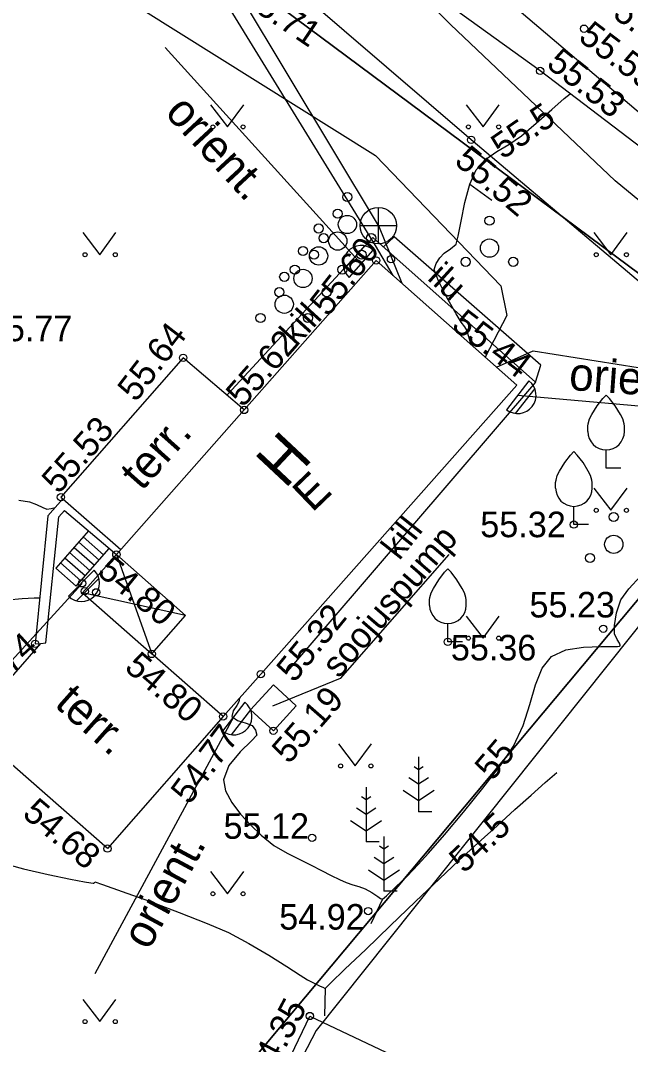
# Model space of a CAD drawing. Extents: x 641571 to 641888, y 6456688 to 6457092.
# Drawn here: x 641726.33 to 641743.04, y 6456767.87 to 6456795.91 of the extents above; entities that cross this region are included whole.
import ezdxf

# ---------------------------------------------------------------- set-up
doc = ezdxf.new("R2010")
doc.units = 0
for name, color, linetype in [('0_Reoveepumpla', 7, 'Continuous'), ('DTRASS', 7, 'Continuous'), ('HALJASTUS', 7, 'Continuous'), ('HOONE', 7, 'Continuous'), ('HOONEDET', 7, 'Continuous'), ('HORISONTAAL', 7, 'Continuous'), ('KANAL_ELEMENDID', 7, 'Continuous'), ('KKAEV', 7, 'Continuous'), ('KTRASS', 7, 'Continuous'), ('MOOTPIIR', 7, 'Continuous'), ('MPKAABEL', 7, 'Continuous'), ('PIIR', 7, 'Continuous'), ('PUU', 7, 'Continuous'), ('SITRASS', 7, 'Continuous'), ('SKKAEV', 7, 'Continuous'), ('TEE', 7, 'Continuous'), ('VTRASS', 7, 'Continuous')]:
    doc.layers.add(name, color=color, linetype=linetype)

# ---------------------------------------------------------------- blocks, each defined once
blk = doc.blocks.new('MURU')
at = {"layer": 'HALJASTUS'}
for p, q in [((-0.927, 1.213), (0, 0)), ((0, 0), (0.891, 1.213))]:
    blk.add_line(p, q, dxfattribs=at)
for centre in [(-0.802, 0), (0.855, 0)]:
    blk.add_circle(centre, 0.11, dxfattribs=at)

msp = doc.modelspace()

# ---------------------------------------------------------------- linework, layer by layer
at = {"layer": '0_Reoveepumpla'}
for centre in [(641741.766, 6456795.688), (641740.562, 6456794.531), (641738.676, 6456792.644), (641736.074, 6456789.342), (641736.478, 6456789.378), (641730.788, 6456786.675), (641732.456, 6456785.248), (641727.439, 6456782.861), (641741.488, 6456782.109), (641728.956, 6456781.289), (641728.018, 6456780.501), (641728.09, 6456780.283), (641728.403, 6456780.255), (641742.293, 6456779.258), (641726.734, 6456778.845), (641738.036, 6456778.898), (641729.925, 6456778.567), (641732.91, 6456778.016), (641731.878, 6456776.853), (641733.257, 6456776.466), (641734.316, 6456773.531), (641728.714, 6456773.238), (641735.853, 6456771.527), (641734.254, 6456768.654)]:
    msp.add_circle(centre, 0.1, dxfattribs=at)
at = {"layer": 'DTRASS'}
for p, q in [((641735.663, 6456789.251), (641730.289, 6456795.177)), ((641739.951, 6456785.65), (641745.928, 6456785.128)), ((641728.018, 6456780.501), (641722.617, 6456774.599)), ((641732.17, 6456776.852), (641728.369, 6456769.813))]:
    msp.add_line(p, q, dxfattribs=at)
at = {"layer": 'HALJASTUS'}
for points in [[(641745.836, 6456786.606), (641738.676, 6456792.644), (641732.873, 6456797.627)], [(641740.437, 6456786.006), (641740.583, 6456786.479), (641736.568, 6456789.992), (641736.271, 6456789.716)]]:
    msp.add_lwpolyline(points, dxfattribs=at)
at = {"layer": 'HOONE'}
for points in [[(641728.956, 6456781.289), (641732.456, 6456785.248), (641736.074, 6456789.342), (641739.925, 6456785.924), (641732.91, 6456778.016), (641731.878, 6456776.853), (641729.925, 6456778.567), (641730.847, 6456779.617), (641728.956, 6456781.289)], [(641732.456, 6456785.248), (641730.788, 6456786.675), (641727.439, 6456782.861), (641727.487, 6456782.819), (641729.076, 6456781.424)], [(641727.487, 6456782.819), (641727.08, 6456782.347), (641726.734, 6456778.845), (641726.884, 6456778.857), (641727.026, 6456778.868), (641727.382, 6456782.323), (641727.537, 6456782.499), (641728.956, 6456781.289)], [(641728.195, 6456781.937), (641727.298, 6456780.915), (641727.856, 6456780.425), (641728.76, 6456781.456)], [(641728.956, 6456781.289), (641728.03, 6456780.242), (641729.925, 6456778.567)], [(641731.878, 6456776.853), (641728.714, 6456773.238), (641724.893, 6456776.582), (641726.884, 6456778.857)], [(641729.507, 6456755.786), (641727.563, 6456756.699), (641731.738, 6456765.595), (641732.623, 6456765.234), (641734.254, 6456768.654), (641736.507, 6456767.58)]]:
    msp.add_lwpolyline(points, dxfattribs=at)
at = {"layer": 'HOONEDET'}
for p, q in [((641727.925, 6456781.629), (641728.483, 6456781.139)), ((641728.05, 6456781.772), (641728.608, 6456781.282)), ((641727.674, 6456781.343), (641728.232, 6456780.853)), ((641727.799, 6456781.486), (641728.357, 6456780.996)), ((641728.956, 6456781.289), (641729.925, 6456778.567)), ((641727.423, 6456781.058), (641727.981, 6456780.568)), ((641727.549, 6456781.2), (641728.107, 6456780.711)), ((641730.847, 6456779.617), (641728.03, 6456780.242))]:
    msp.add_line(p, q, dxfattribs=at)
at = {"layer": 'HORISONTAAL'}
for p, q in [((641738.639, 6456791.435), (641739.244, 6456790.992)), ((641736.25, 6456771.856), (641735.929, 6456771.179)), ((641734.674, 6456769.408), (641734.659, 6456768.659))]:
    msp.add_line(p, q, dxfattribs=at)
for points in [[(641738.677, 6456787.032), (641738.557, 6456787.434), (641738.498, 6456787.524), (641738.402, 6456787.654), (641738.267, 6456787.884), (641738.012, 6456788.331), (641737.767, 6456788.8), (641737.661, 6456789.091), (641737.711, 6456789.263), (641737.817, 6456789.412), (641737.934, 6456789.541), (641738.105, 6456789.662), (641738.26, 6456789.79), (641738.319, 6456790.004), (641738.398, 6456790.42), (641738.502, 6456790.933), (641738.639, 6456791.435), (641738.815, 6456791.821), (641739.08, 6456792.117), (641739.378, 6456792.324), (641739.704, 6456792.514), (641740.055, 6456792.756), (641740.459, 6456793.099), (641740.883, 6456793.472), (641741.224, 6456793.776), (641741.382, 6456793.907)], [(641726.281, 6456782.776), (641726.574, 6456782.731), (641726.771, 6456782.657), (641726.944, 6456782.576), (641727.051, 6456782.534), (641727.174, 6456782.551), (641727.278, 6456782.577)], [(641732.328, 6456777.36), (641732.31, 6456777.253), (641732.253, 6456777.152), (641732.156, 6456777.012), (641732.117, 6456776.852), (641732.272, 6456776.742), (641732.513, 6456776.671), (641732.676, 6456776.609), (641732.771, 6456776.484), (641732.806, 6456776.343), (641732.66, 6456776.185), (641732.348, 6456775.886), (641732.034, 6456775.511), (641731.887, 6456775.124), (641731.946, 6456774.816), (641732.115, 6456774.497), (641732.357, 6456774.179), (641732.638, 6456773.876), (641732.921, 6456773.602), (641733.273, 6456773.322), (641733.635, 6456773.109), (641733.983, 6456772.938), (641734.293, 6456772.784), (641734.573, 6456772.635), (641734.839, 6456772.5), (641735.072, 6456772.388), (641735.254, 6456772.308), (641735.436, 6456772.247), (641735.6, 6456772.202), (641735.769, 6456772.139), (641735.957, 6456772.033), (641736.119, 6456771.924), (641736.191, 6456771.873), (641736.25, 6456771.856), (641736.353, 6456771.948), (641736.602, 6456772.179), (641736.918, 6456772.485), (641737.223, 6456772.801), (641737.506, 6456773.117), (641737.942, 6456773.618), (641738.462, 6456774.232), (641738.998, 6456774.888), (641739.478, 6456775.516), (641739.835, 6456776.043), (641740.101, 6456776.608), (641740.285, 6456777.183), (641740.44, 6456777.722), (641740.62, 6456778.177), (641740.877, 6456778.502), (641741.268, 6456778.68), (641741.751, 6456778.755), (641742.225, 6456778.77), (641742.531, 6456778.767), (641742.686, 6456778.769), (641742.741, 6456778.779), (641742.752, 6456778.787), (641742.758, 6456778.811), (641742.74, 6456778.865), (641742.672, 6456778.962), (641742.599, 6456779.115), (641742.6, 6456779.347), (641742.651, 6456779.696), (641742.775, 6456780.053), (641742.991, 6456780.353), (641743.313, 6456780.701)], [(641725.984, 6456780.051), (641726.377, 6456780.086), (641726.707, 6456780.103), (641726.858, 6456780.102)], [(641725.786, 6456772.855), (641726.41, 6456772.681), (641727.085, 6456772.526), (641727.701, 6456772.402), (641728.08, 6456772.332), (641728.261, 6456772.301), (641728.319, 6456772.291), (641728.327, 6456772.29), (641728.332, 6456772.294), (641728.353, 6456772.313), (641728.368, 6456772.325), (641728.578, 6456772.253), (641729.117, 6456772.062), (641729.86, 6456771.795), (641730.677, 6456771.491), (641731.442, 6456771.191), (641732.027, 6456770.936), (641732.584, 6456770.643), (641733.134, 6456770.318), (641733.621, 6456770.012), (641733.993, 6456769.771), (641734.194, 6456769.645), (641734.372, 6456769.553), (641734.534, 6456769.475), (641734.608, 6456769.44), (641734.674, 6456769.408), (641734.823, 6456769.551), (641735.218, 6456769.932), (641735.786, 6456770.478), (641736.454, 6456771.121), (641737.151, 6456771.788), (641737.803, 6456772.408), (641738.338, 6456772.911), (641738.866, 6456773.397), (641739.383, 6456773.865), (641739.872, 6456774.305), (641740.319, 6456774.703), (641740.705, 6456775.048), (641741.016, 6456775.326)]]:
    msp.add_lwpolyline(points, dxfattribs=at)
at = {"layer": 'KANAL_ELEMENDID'}
msp.add_lwpolyline([(641738.059, 6456781.289), (641735.083, 6456777.895), (641733.235, 6456777.138)], dxfattribs=at)
msp.add_lwpolyline([(641732.633, 6456777.04), (641733.257, 6456776.466), (641733.882, 6456777.145), (641733.259, 6456777.72)], close=True, dxfattribs=at)
at = {"layer": 'KKAEV'}
for p, q in [((641736.133, 6456789.796), (641736.133, 6456790.796)), ((641735.633, 6456790.296), (641736.633, 6456790.296))]:
    msp.add_line(p, q, dxfattribs=at)
msp.add_circle((641736.133, 6456790.296), 0.5, dxfattribs=at)
at = {"layer": 'KTRASS'}
for p, q in [((641745.494, 6456791.504), (641734.888, 6456800.511)), ((641736.133, 6456790.296), (641732.028, 6456797.141)), ((641736.133, 6456790.296), (641736.776, 6456788.719))]:
    msp.add_line(p, q, dxfattribs=at)
at = {"layer": 'MOOTPIIR'}
msp.add_lwpolyline([(641728.698, 6456757.227), (641709.062, 6456771.095), (641689.922, 6456783.741), (641685.079, 6456786.004), (641685.907, 6456788.453), (641688.403, 6456792.174), (641694.038, 6456802.298), (641702.853, 6456818.135), (641707.505, 6456823.406), (641717.591, 6456815.478), (641723.165, 6456811.212), (641746.988, 6456793.932), (641751.532, 6456790.635), (641747.724, 6456784.915), (641734.429, 6456768.259)], close=True, dxfattribs=at)
at = {"layer": 'MPKAABEL'}
msp.add_lwpolyline([(641739.368, 6456786.419), (641740.371, 6456786.867), (641743.823, 6456786.323), (641745.239, 6456786.058), (641746.287, 6456786.404)], dxfattribs=at)
at = {"layer": 'PIIR'}
msp.add_lwpolyline([(641678.62, 6456921.15), (641696.85, 6456890.11), (641715.03, 6456859.13), (641727.13, 6456838.52), (641742.14, 6456812.95), (641756.5, 6456788.4), (641777.2, 6456772.82), (641775.73, 6456771.97), (641809.02, 6456747.21), (641812.87, 6456750.89), (641822.44, 6456739.19), (641843.35, 6456723.36), (641865.18, 6456706.86), (641888.21, 6456688.44), (641879.49, 6456689.1), (641835.3, 6456721.84), (641815.41, 6456736.32), (641788.24, 6456755.82), (641747.86, 6456785.57), (641727.57, 6456800.66), (641735.99, 6456804.79), (641713.48, 6456841.57), (641678.45, 6456901.19)], dxfattribs=at)
for points in [[(641697.3, 6456747.91), (641672.79, 6456764.25), (641703.78, 6456818.14), (641727.57, 6456800.66), (641747.86, 6456785.57), (641731.61, 6456766.16), (641719.52, 6456738.33)], [(641719.52, 6456738.33), (641731.61, 6456766.16), (641747.86, 6456785.57), (641788.24, 6456755.82), (641780.45, 6456745.27), (641768.79, 6456755.21), (641761.63, 6456761.32), (641731.23, 6456734.8)]]:
    msp.add_lwpolyline(points, close=True, dxfattribs=at)
at = {"layer": 'PUU'}
for p, q in [((641742.371, 6456783.657), (641742.371, 6456784.157)), ((641742.771, 6456783.657), (641742.371, 6456783.657)), ((641741.488, 6456782.109), (641741.488, 6456782.609)), ((641741.888, 6456782.109), (641741.488, 6456782.109)), ((641738.036, 6456778.898), (641738.036, 6456779.398)), ((641738.436, 6456778.898), (641738.036, 6456778.898)), ((641737.236, 6456775.748), (641737.236, 6456774.248)), ((641737.236, 6456775.398), (641737.111, 6456775.481)), ((641737.36, 6456775.481), (641737.236, 6456775.398)), ((641737.236, 6456774.998), (641736.969, 6456775.176)), ((641737.502, 6456775.176), (641737.236, 6456774.998)), ((641735.798, 6456774.921), (641735.798, 6456773.421)), ((641736.811, 6456774.838), (641737.236, 6456774.555)), ((641737.236, 6456774.555), (641737.66, 6456774.838)), ((641735.798, 6456774.571), (641735.673, 6456774.654)), ((641735.922, 6456774.654), (641735.798, 6456774.571)), ((641735.798, 6456774.171), (641735.531, 6456774.349)), ((641736.064, 6456774.349), (641735.798, 6456774.171)), ((641735.373, 6456774.01), (641735.798, 6456773.727)), ((641735.798, 6456773.727), (641736.222, 6456774.01)), ((641737.596, 6456774.248), (641737.236, 6456774.248)), ((641736.158, 6456773.421), (641735.798, 6456773.421)), ((641736.286, 6456773.568), (641736.286, 6456772.068)), ((641736.286, 6456773.218), (641736.162, 6456773.301)), ((641736.41, 6456773.301), (641736.286, 6456773.218)), ((641736.286, 6456772.818), (641736.019, 6456772.996)), ((641736.553, 6456772.996), (641736.286, 6456772.818)), ((641735.862, 6456772.657), (641736.286, 6456772.375)), ((641736.286, 6456772.375), (641736.71, 6456772.657)), ((641736.646, 6456772.068), (641736.286, 6456772.068))]:
    msp.add_line(p, q, dxfattribs=at)
for points in [[(641741.871, 6456784.657), (641741.871, 6456784.807), (641741.881, 6456784.872), (641741.916, 6456785.002), (641741.976, 6456785.122), (641742.121, 6456785.357), (641742.281, 6456785.562), (641742.371, 6456785.657)], [(641742.871, 6456784.657), (641742.871, 6456784.807), (641742.861, 6456784.872), (641742.826, 6456785.002), (641742.766, 6456785.122), (641742.621, 6456785.357), (641742.461, 6456785.562), (641742.371, 6456785.657)], [(641740.988, 6456783.109), (641740.988, 6456783.259), (641740.998, 6456783.324), (641741.033, 6456783.454), (641741.093, 6456783.574), (641741.238, 6456783.809), (641741.398, 6456784.014), (641741.488, 6456784.109)], [(641741.988, 6456783.109), (641741.988, 6456783.259), (641741.978, 6456783.324), (641741.943, 6456783.454), (641741.883, 6456783.574), (641741.738, 6456783.809), (641741.578, 6456784.014), (641741.488, 6456784.109)], [(641737.536, 6456779.898), (641737.536, 6456780.048), (641737.546, 6456780.113), (641737.581, 6456780.243), (641737.641, 6456780.363), (641737.786, 6456780.598), (641737.946, 6456780.803), (641738.036, 6456780.898)], [(641738.536, 6456779.898), (641738.536, 6456780.048), (641738.526, 6456780.113), (641738.491, 6456780.243), (641738.431, 6456780.363), (641738.286, 6456780.598), (641738.126, 6456780.803), (641738.036, 6456780.898)]]:
    msp.add_lwpolyline(points, dxfattribs=at)
for centre, radius in [((641735.285, 6456791.077), 0.125), ((641735.02, 6456790.623), 0.125), ((641735.285, 6456790.327), 0.25), ((641739.176, 6456790.43), 0.125), ((641734.495, 6456790.216), 0.125), ((641734.635, 6456789.952), 0.125), ((641735.02, 6456789.873), 0.25), ((641735.935, 6456789.952), 0.125), ((641734.069, 6456789.599), 0.125), ((641734.495, 6456789.466), 0.25), ((641739.176, 6456789.68), 0.25), ((641734.37, 6456789.498), 0.125), ((641735.67, 6456789.498), 0.125), ((641738.526, 6456789.305), 0.125), ((641739.826, 6456789.305), 0.125), ((641733.845, 6456789.091), 0.125), ((641735.145, 6456789.091), 0.125), ((641733.554, 6456788.893), 0.125), ((641734.069, 6456788.849), 0.25), ((641733.419, 6456788.474), 0.125), ((641734.719, 6456788.474), 0.125), ((641733.554, 6456788.143), 0.25), ((641732.904, 6456787.768), 0.125), ((641734.204, 6456787.768), 0.125), ((641742.58, 6456782.319), 0.125), ((641742.58, 6456781.569), 0.25), ((641741.93, 6456781.194), 0.125)]:
    msp.add_circle(centre, radius, dxfattribs=at)
for centre in [(641742.371, 6456784.657), (641741.488, 6456783.109), (641738.036, 6456779.898)]:
    msp.add_arc(centre, 0.5, 180, 0, dxfattribs=at)
at = {"layer": 'SITRASS'}
for points in [[(641755.688, 6456781.115), (641755.282, 6456781.446), (641750.25, 6456785.237), (641742.615, 6456791.519), (641738.104, 6456795.799), (641736.323, 6456797.599), (641736.13, 6456797.73), (641730.837, 6456801.297), (641726.164, 6456804.11), (641718.387, 6456809.72), (641715.69, 6456811.756), (641714.853, 6456812.042), (641714.169, 6456811.972), (641713.797, 6456812.076), (641713.427, 6456812.18), (641712.795, 6456812.792), (641710.013, 6456815.267), (641705.362, 6456818.847), (641703.763, 6456818.506), (641702.117, 6456818.148)], [(641711.982, 6456803.194), (641712.141, 6456803.371), (641712.814, 6456803.511), (641716.358, 6456803.896), (641726.385, 6456798.274), (641736.051, 6456792.216), (641739.483, 6456788.649), (641739.653, 6456787.833), (641739.059, 6456786.693)]]:
    msp.add_lwpolyline(points, dxfattribs=at)
at = {"layer": 'SKKAEV'}
for p, q in [((641735.19, 6456789.089), (641735.76, 6456789.742)), ((641735.334, 6456788.874), (641735.992, 6456789.628)), ((641740.258, 6456786.045), (641739.644, 6456785.255)), ((641740.414, 6456785.838), (641739.882, 6456785.155)), ((641728.35, 6456780.86), (641727.644, 6456780.152)), ((641728.48, 6456780.636), (641727.868, 6456780.023)), ((641732.477, 6456777.247), (641731.863, 6456776.457)), ((641732.633, 6456777.04), (641732.101, 6456776.357))]:
    msp.add_line(p, q, dxfattribs=at)
for centre, start, end in [((641735.663, 6456789.251), 48.8512, 228.8512), ((641739.951, 6456785.65), 232.1144, 52.1144), ((641727.997, 6456780.506), 225.06, 45.06), ((641732.17, 6456776.852), 232.1144, 52.1144)]:
    msp.add_arc(centre, 0.5, start, end, dxfattribs=at)
at = {"layer": 'TEE'}
for points in [[(641749.442, 6456787.443), (641745.156, 6456791.039), (641740.562, 6456794.531), (641730.565, 6456801.739), (641720.727, 6456808.573), (641709.84, 6456816.921), (641704.734, 6456820.906)], [(641731.999, 6456785.672), (641735.981, 6456789.974), (641740.437, 6456786.006), (641733.588, 6456778.036)]]:
    msp.add_lwpolyline(points, dxfattribs=at)
at = {"layer": 'VTRASS'}
msp.add_lwpolyline([(641736.539, 6456788.929), (641736.056, 6456789.756), (641731.931, 6456796.463), (641725.353, 6456799.772), (641714.399, 6456805.051), (641709.563, 6456807.486), (641709.196, 6456806.95)], dxfattribs=at)

# ---------------------------------------------------------------- block references
at = {"layer": 'HALJASTUS', "xscale": 0.5, "yscale": 0.5}
for p in [(641732, 6456793), (641739, 6456793), (641728.5, 6456789.5), (641742.5, 6456789.5), (641742.5, 6456782.5), (641739, 6456779), (641735.5, 6456775.5), (641732, 6456772), (641728.5, 6456768.5)]:
    msp.add_blockref('MURU', p, dxfattribs=at)

# ---------------------------------------------------------------- texts
at = {"layer": '0_Reoveepumpla'}
for s, rotation, p in [('55.71', 326.1576, (641732.301, 6456796.461)), ('55.64', 322.8307, (641742.106, 6456796.338)), ('55.59', 322.684, (641741.578, 6456795.39)), ('55.53', 321.4659, (641740.704, 6456794.665)), ('55.52', 319.9138, (641738.182, 6456792.012)), ('55.60', 51.9768, (641734.751, 6456787.776)), ('55.44', 322.6961, (641738.103, 6456787.499)), ('55.64', 52.3806, (641729.488, 6456785.437)), ('55.62', 48.5763, (641732.421, 6456785.293)), ('55.53', 48.4988, (641727.375, 6456782.922)), ('54.80', 320.9743, (641728.398, 6456780.764)), ('55.32', 50.8824, (641733.826, 6456777.751)), ('54.74', 42.3648, (641725.123, 6456777.122)), ('54.80', 319.6255, (641729.148, 6456778.151)), ('55.19', 48.8141, (641733.68, 6456775.527)), ('54.77', 53.3202, (641730.955, 6456774.412)), ('54.68', 319.7135, (641726.35, 6456774.143)), ('54.35', 61.9951, (641733.095, 6456766.818))]:
    msp.add_text(s, height=0.7, rotation=rotation, dxfattribs=at).set_placement(p)
for s, p in [('55.77', (641725.408, 6456787.131)), ('55.32', (641738.924, 6456781.764)), ('55.23', (641740.271, 6456779.566)), ('55.36', (641738.117, 6456778.39)), ('55.12', (641731.891, 6456773.506)), ('54.92', (641733.417, 6456771.019))]:
    msp.add_text(s, height=0.7, dxfattribs=at).set_placement(p)
at = {"layer": 'DTRASS'}
for rotation, p in [(312.7943, (641730.255, 6456793.365)), (355.9467, (641741.337, 6456785.799)), (61.6557, (641729.845, 6456770.428))]:
    msp.add_text('orient.', height=0.9, rotation=rotation, dxfattribs=at).set_placement(p)
at = {"layer": 'HALJASTUS'}
msp.add_text('ilu', height=0.7, rotation=317.6425, dxfattribs=at).set_placement((641737.446, 6456788.831))
at = {"layer": 'HOONE'}
for s, height, rotation, p in [('terr.', 0.9, 48.3543, (641729.653, 6456783.006)), ('H', 1.2, 46.8882, (641733.572, 6456783.068)), ('E', 0.9, 43.8618, (641734.321, 6456782.423)), ('terr.', 0.9, 318.3543, (641727.23, 6456777.158))]:
    msp.add_text(s, height=height, rotation=rotation, dxfattribs=at).set_placement(p)
at = {"layer": 'HORISONTAAL'}
for s, rotation, p in [('55.5', 34.6451, (641739.536, 6456792.091)), ('55', 49.7234, (641739.245, 6456775.06)), ('54.5', 43.207, (641738.477, 6456772.537))]:
    msp.add_text(s, height=0.7, rotation=rotation, dxfattribs=at).set_placement(p)
at = {"layer": 'KANAL_ELEMENDID'}
msp.add_text('soojuspump', height=0.7, rotation=49.2674, dxfattribs=at).set_placement((641735.051, 6456777.879))
at = {"layer": 'TEE'}
for rotation, p in [(47.6145, (641733.887, 6456786.962)), (51.7098, (641736.705, 6456781.105))]:
    msp.add_text('kill', height=0.7, rotation=rotation, dxfattribs=at).set_placement(p)

doc.saveas('drawing.dxf')
